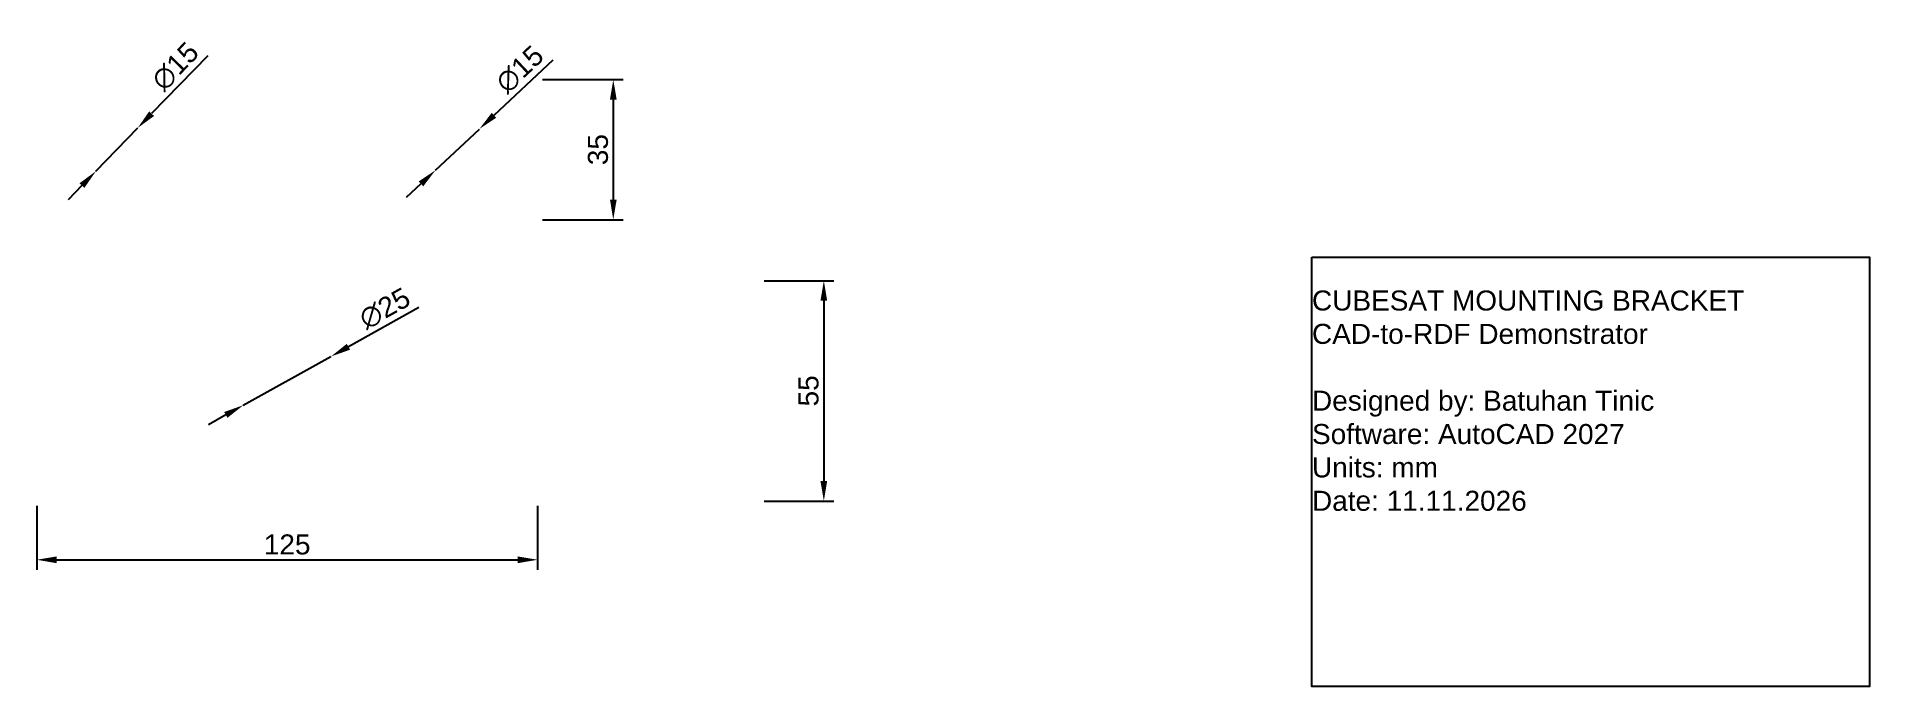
# Paper-space layout 'Layout1' of a CAD drawing. Header units: millimetres. Extents: x 28 to 257, y 0 to 82.
import ezdxf

# ---------------------------------------------------------------- set-up
doc = ezdxf.new("R2010")
doc.units = ezdxf.units.MM
doc.styles.get("Standard").update_dxf_attribs({"font": 'arial.ttf'})
doc.dimstyles.new('ISO-25', dxfattribs={"dimtxt": 2.5, "dimasz": 2.5, "dimexe": 1.25, "dimexo": 0.625, "dimtad": 1, "dimtxsty": 'Standard', "dimcen": 2.5, "dimadec": 0, "dimazin": 0, "dimtfac": 1, "dimtmove": 0, "dimatfit": 3, "dimfxl": 1, "dimarcsym": 0})

# ---------------------------------------------------------------- blocks, each defined once
blk = doc.blocks.new('*D10')
at = {"color": 0, "lineweight": -2, "transparency": 16777216}
for p, q in [((28.08, 22.94), (28.08, 14.97)), ((90.58, 22.94), (90.58, 14.97)), ((30.58, 16.22), (88.08, 16.22))]:
    blk.add_line(p, q, dxfattribs=at)
at = {"color": 0, "transparency": 16777216}
for points in [[(30.58, 16.64), (30.58, 15.8), (28.08, 16.22)], [(88.08, 16.64), (88.08, 15.8), (90.58, 16.22)]]:
    blk.add_solid(points, dxfattribs=at)
at = {"layer": 'Defpoints', "color": 0, "transparency": 16777216}
for p in [(28.08, 23.56), (90.58, 23.56), (90.58, 16.22)]:
    blk.add_point(p, dxfattribs=at)
at = {"color": 0, "transparency": 16777216, "insert": (59.33, 18.12), "char_height": 2.5, "attachment_point": 5}
blk.add_mtext('125', dxfattribs=at)
blk = doc.blocks.new('*D11')
at = {"color": 0, "lineweight": -2, "transparency": 16777216}
for p, q in [((91.2, 76.18), (101.27, 76.18)), ((100.02, 73.68), (100.02, 61.18)), ((91.2, 58.68), (101.27, 58.68))]:
    blk.add_line(p, q, dxfattribs=at)
at = {"color": 0, "transparency": 16777216}
for points in [[(99.61, 73.68), (100.44, 73.68), (100.02, 76.18)], [(99.61, 61.18), (100.44, 61.18), (100.02, 58.68)]]:
    blk.add_solid(points, dxfattribs=at)
at = {"layer": 'Defpoints', "color": 0, "transparency": 16777216}
for p in [(90.58, 76.18), (90.58, 58.68), (100.02, 58.68)]:
    blk.add_point(p, dxfattribs=at)
at = {"color": 0, "transparency": 16777216, "insert": (98.12, 67.43), "char_height": 2.5, "attachment_point": 5, "rotation": 90}
blk.add_mtext('35', dxfattribs=at)
blk = doc.blocks.new('*D12')
at = {"color": 0, "lineweight": -2, "transparency": 16777216}
for p, q in [((118.85, 51.06), (127.54, 51.06)), ((126.29, 48.56), (126.29, 26.06)), ((118.85, 23.56), (127.54, 23.56))]:
    blk.add_line(p, q, dxfattribs=at)
at = {"color": 0, "transparency": 16777216}
for points in [[(125.87, 48.56), (126.71, 48.56), (126.29, 51.06)], [(125.87, 26.06), (126.71, 26.06), (126.29, 23.56)]]:
    blk.add_solid(points, dxfattribs=at)
at = {"layer": 'Defpoints', "color": 0, "transparency": 16777216}
for p in [(118.22, 51.06), (118.22, 23.56), (126.29, 23.56)]:
    blk.add_point(p, dxfattribs=at)
at = {"color": 0, "transparency": 16777216, "insert": (124.39, 37.31), "char_height": 2.5, "attachment_point": 5, "rotation": 90}
blk.add_mtext('55', dxfattribs=at)
blk = doc.blocks.new('*D13')
at = {"color": 0, "lineweight": -2, "transparency": 16777216}
for p, q in [((75.77, 47.71), (66.97, 42.81)), ((53.86, 35.52), (64.79, 41.6)), ((51.68, 34.31), (49.5, 33.09))]:
    blk.add_line(p, q, dxfattribs=at)
at = {"color": 0, "transparency": 16777216}
for points in [[(66.77, 43.18), (67.18, 42.45), (64.79, 41.6)], [(51.48, 34.67), (51.88, 33.94), (53.86, 35.52)]]:
    blk.add_solid(points, dxfattribs=at)
at = {"layer": 'Defpoints', "color": 0, "transparency": 16777216}
for p in [(64.79, 41.6), (53.86, 35.52)]:
    blk.add_point(p, dxfattribs=at)
at = {"color": 0, "transparency": 16777216, "insert": (71.51, 47.59), "char_height": 2.5, "attachment_point": 5, "rotation": 29.0914}
blk.add_mtext('∅25', dxfattribs=at)
blk = doc.blocks.new('*D14')
at = {"color": 0, "lineweight": -2, "transparency": 16777216}
for p, q in [((92.47, 78.61), (85.13, 71.71)), ((77.84, 64.86), (83.31, 70)), ((76.02, 63.15), (74.2, 61.44))]:
    blk.add_line(p, q, dxfattribs=at)
at = {"color": 0, "transparency": 16777216}
for points in [[(84.85, 72.02), (85.42, 71.41), (83.31, 70)], [(75.74, 63.46), (76.31, 62.85), (77.84, 64.86)]]:
    blk.add_solid(points, dxfattribs=at)
at = {"layer": 'Defpoints', "color": 0, "transparency": 16777216}
for p in [(83.31, 70), (77.84, 64.86)]:
    blk.add_point(p, dxfattribs=at)
at = {"color": 0, "transparency": 16777216, "insert": (88.36, 77.45), "char_height": 2.5, "attachment_point": 5, "rotation": 43.2186}
blk.add_mtext('∅15', dxfattribs=at)
blk = doc.blocks.new('*D15')
at = {"color": 0, "lineweight": -2, "transparency": 16777216}
for p, q in [((49.43, 79.16), (42.42, 71.92)), ((35.47, 64.74), (40.68, 70.13)), ((33.73, 62.94), (31.99, 61.15))]:
    blk.add_line(p, q, dxfattribs=at)
at = {"color": 0, "transparency": 16777216}
for points in [[(42.12, 72.21), (42.72, 71.63), (40.68, 70.13)], [(33.43, 63.23), (34.03, 62.65), (35.47, 64.74)]]:
    blk.add_solid(points, dxfattribs=at)
at = {"layer": 'Defpoints', "color": 0, "transparency": 16777216}
for p in [(40.68, 70.13), (35.47, 64.74)]:
    blk.add_point(p, dxfattribs=at)
at = {"color": 0, "transparency": 16777216, "insert": (45.38, 77.81), "char_height": 2.5, "attachment_point": 5, "rotation": 45.9355}
blk.add_mtext('∅15', dxfattribs=at)

psp = doc.layouts.get("Layout1")

# ---------------------------------------------------------------- linework, layer by layer
psp.add_lwpolyline([(187.1969, 54.0102), (256.737, 54.0102), (256.737, 0.417), (187.1969, 0.417)], close=True)

# ---------------------------------------------------------------- texts
at = {"insert": (187.1969, 54.0102), "char_height": 2.5, "attachment_point": 1}
psp.add_mtext_dynamic_manual_height_columns('\\PCUBESAT MOUNTING BRACKET^JCAD-to-RDF Demonstrator^J^JDesigned by: Batuhan Tinic^JSoftware: AutoCAD 2027^JUnits: mm^JDate: 11.11.2026', width=69.540133, gutter_width=12.5, heights=[53.3487], dxfattribs=at)

# ---------------------------------------------------------------- dimensions: what is measured, and where the dimension line sits
for p1, p2, picture, middle in [((35.4683, 64.738), (40.6843, 70.1272), '*D15', (46.794, 76.4397)), ((53.8648, 35.5218), (64.7879, 41.5993), '*D13', (72.4646, 45.8706))]:
    dim = psp.add_diameter_dim_2p(p1=p1, p2=p2, dimstyle='ISO-25', override={"dimlfac": -2})
    dim.commit()
    dim.dimension.update_dxf_attribs({"geometry": picture, "text_midpoint": middle, "dimtype": 163})
dim = psp.add_diameter_dim_2p(p1=(77.8435, 64.8646), p2=(83.3091, 70.0005), dimstyle='ISO-25', override={"dimlfac": -2})
dim.commit()
dim.dimension.update_dxf_attribs({"geometry": '*D14', "text_midpoint": (89.7111, 76.0163)})
for base, p1, p2, picture, middle in [((100.0238, 58.6826), (90.5763, 76.1826), (90.5763, 58.6826), '*D11', (98.1215, 67.4326)), ((126.2912, 23.5606), (118.2207, 51.0606), (118.2207, 23.5606), '*D12', (124.3948, 37.3106))]:
    dim = psp.add_linear_dim(base=base, p1=p1, p2=p2, angle=90, dimstyle='ISO-25', override={"dimlfac": -2})
    dim.commit()
    dim.dimension.update_dxf_attribs({"geometry": picture, "text_midpoint": middle})
dim = psp.add_linear_dim(base=(90.5763, 16.2185), p1=(28.0763, 23.5606), p2=(90.5763, 23.5606), dimstyle='ISO-25', override={"dimlfac": -2})
dim.commit()
dim.dimension.update_dxf_attribs({"geometry": '*D10', "text_midpoint": (59.3263, 18.1199)})

doc.saveas('drawing.dxf')
